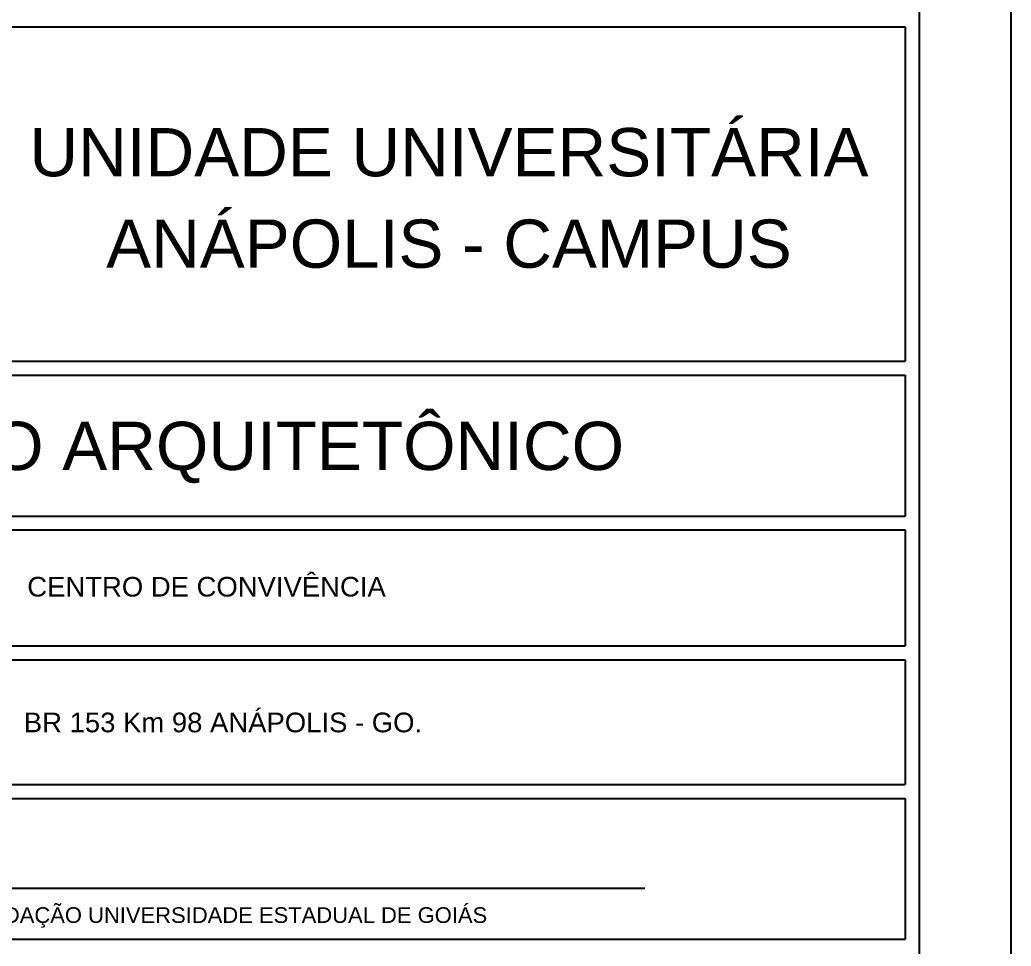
# Model space of a CAD drawing. Extents: x -81 to 244, y 231 to 317.
# Drawn here: x 75.8 to 88.72, y 241.77 to 253.85 of the extents above; entities that cross this region are included whole.
import ezdxf
from ezdxf.enums import TextEntityAlignment as Align

# ---------------------------------------------------------------- set-up
doc = ezdxf.new("R2010")
doc.units = 0
doc.header["$MEASUREMENT"] = 0
for name, color, linetype in [('CAR', 5, 'CONTINUOUS'), ('EST', 6, 'CONTINUOUS'), ('TEXTO02', 3, 'CONTINUOUS'), ('TEXTO05', 3, 'CONTINUOUS'), ('VIDRO', 250, 'CONTINUOUS')]:
    doc.layers.add(name, color=color, linetype=linetype)
doc.styles.add('ARIAL', font='Arial')

msp = doc.modelspace()

# ---------------------------------------------------------------- linework, layer by layer
at = {"layer": 'CAR', "color": 5}
for p, q in [((88.72434645132799, 231.2529964779992), (88.72434645132799, 317.038069024117)), ((88.72434645132793, 231.2529964779992), (88.72434645132799, 310.8785642084561)), ((88.72434645132793, 231.2529964779992), (88.72434645132799, 310.8785642084561))]:
    msp.add_line(p, q, dxfattribs=at)
at = {"layer": 'EST', "color": 6, "linetype": 'Continuous'}
msp.add_line((87.52434585132829, 258.9263727703378), (87.52434585132829, 232.4321580963938), dxfattribs=at)
at = {"layer": 'TEXTO05', "color": 1}
msp.add_line((73.0394026292453, 242.5301563229061), (83.94900602517632, 242.5301563229061), dxfattribs=at)
at = {"layer": 'VIDRO', "color": 9}
for p, q in [((69.40155806683481, 253.7607054100246), (87.34434576132776, 253.7607054100246)), ((87.34434576132776, 253.7607054100246), (87.34434576132776, 249.3988269491168)), ((69.40155806683481, 249.3988269491168), (87.34434576132776, 249.3988269491168)), ((69.40155806683481, 249.2188268591175), (87.34434576132776, 249.2188268591175)), ((87.34434576132776, 249.2188268591175), (87.34434576132776, 247.3802738963614)), ((69.40155806683481, 247.3802738963614), (87.34434576132776, 247.3802738963614)), ((69.40155806683481, 247.2002738063613), (87.34434576132776, 247.2002738063613)), ((87.34434576132776, 247.2002738063613), (87.34434576132776, 245.6870303225013)), ((69.40155806683481, 245.6870303225017), (87.34434576132776, 245.6870303225017)), ((69.40155806683521, 245.5070302325016), (87.34434576132776, 245.5070302325016)), ((87.34434576132776, 245.5070302325016), (87.34434576132776, 243.878803359134)), ((69.40155806683481, 243.878803359134), (87.34434576132776, 243.878803359134)), ((69.40155806683481, 243.6988032691335), (87.34434576132776, 243.6988032691335)), ((87.34434576132816, 243.6988032691335), (87.34434576132816, 241.8621821078406)), ((69.40155806683438, 241.8621821078406), (87.34434576132776, 241.8621821078406))]:
    msp.add_line(p, q, dxfattribs=at)

# ---------------------------------------------------------------- texts
at = {"layer": 'TEXTO02', "style": 'ARIAL'}
for s, height, p in [('UNIDADE UNIVERSITÁRIA', 0.6290463145230001, (81.39655864865492, 251.8103914071074)), ('ANÁPOLIS - CAMPUS', 0.6290463145230001, (81.39655864865492, 250.6177531072313)), ('PROJETO ARQUITETÔNICO', 0.6290463145230001, (77.82150567123335, 247.9809373588019)), ('CENTRO DE CONVIVÊNCIA', 0.25619340809664, (78.23712214179145, 246.3308691223428)), ('BR 153 Km 98 ANÁPOLIS - GO.', 0.25619340809664, (78.45153349328834, 244.5611788925225))]:
    msp.add_text(s, height=height, dxfattribs=at).set_placement(p, align=Align.CENTER)
at = {"layer": 'TEXTO02', "color": 2, "style": 'ARIAL'}
msp.add_text('FUNDAÇÃO UNIVERSIDADE ESTADUAL DE GOIÁS', height=0.204954726477312, dxfattribs=at).set_placement((78.45153349328834, 242.075217597347), align=Align.CENTER)

doc.saveas('drawing.dxf')
